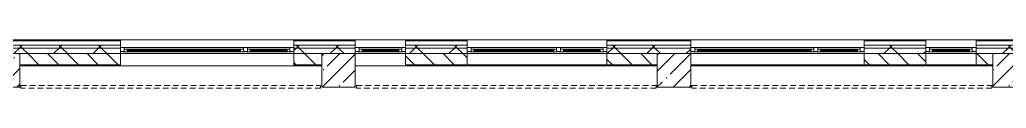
# Model space of a CAD drawing. Header units: millimetres. Extents: x 81469 to 281789, y -8553 to 29000.
# Drawn here: x 195365 to 213005, y 26479 to 27350 of the extents above; entities that cross this region are included whole.
import ezdxf

# ---------------------------------------------------------------- set-up
doc = ezdxf.new("R2010")
doc.units = ezdxf.units.MM
doc.linetypes.add('200_ШТРИХ__ш1_п0_6_', pattern=[160, 100, -60])
for name, color, linetype, lineweight in [('A-DETL-MBND', 7, '200_ШТРИХ__ш1_п0_6_', 9), ('A-GLAZ-3', 7, 'Continuous', 5), ('A-WALL', 7, 'Continuous', 9), ('A-WALL-4', 7, 'Continuous', 5), ('I-WALL-2', 7, 'Continuous', 5), ('S-COLS-1', 7, 'Continuous', 5)]:
    doc.layers.add(name, color=color, linetype=linetype, lineweight=lineweight)
pattern_1 = [(45, (152605.2, 0), (-353.5534, 353.5534), []), (135, (152605.2, 0), (-353.5534, -353.5534), [])]
pattern_2 = [(45, (152605.2, 0), (-285.1231, 285.1231), []), (45, (152890.3, 0), (-285.1231, 285.1231), [504.031, -100.806, 16.764, -84.042])]

# ---------------------------------------------------------------- blocks, each defined once
blk = doc.blocks.new('BSC_Колонна _Прямоугольная - 600х600-V26-3_5_3_птичка')
at = {"layer": 'S-COLS-1'}
h = blk.add_hatch(dxfattribs=at)
h.set_pattern_fill('FP_65', color=256, style=0, pattern_type=2)
h.set_pattern_definition([(45, (-42460, -26800), (-285.123, 285.123), []), (45, (-42174.88, -26800), (-285.123, 285.123), [504.031, -100.806, 16.764, -84.042])])
h.paths.add_polyline_path([(-300, -300), (300, -300), (300, 300), (-300, 300)])
for p, q in [((300, 300), (-300, 300)), ((-300, 300), (-300, -300)), ((300, -300), (300, 300)), ((-300, -300), (300, -300))]:
    blk.add_line(p, q, dxfattribs=at)
blk = doc.blocks.new('120_Окно_СКБ_2Ст - 120_Окно_СКБ_2Ст 3100х2500 _мал_створка слева_ 2-19089248-3_5_3_птичка')
at = {"layer": 'A-GLAZ-3'}
for p, q in [((-1550, -75), (-1550, -5)), ((-1550, -5), (-1480, -5)), ((1550, -5), (-1550, -5)), ((-1480, -75), (-1550, -75)), ((-1550, -75), (-1500, -75)), ((-1480, -75), (-1500, -75)), ((-1500, -75), (-1500, -85)), ((-1500, -85), (670, -85)), ((670, -85), (-1500, -85)), ((-1480, -5), (-1480, -75)), ((650, -35), (-1480, -35)), ((-1480, -35), (-1480, -75)), ((-1430, -85), (-1430, -35)), ((-1430, -55), (600, -55)), ((600, -65), (-1430, -65)), ((600, -85), (600, -35)), ((650, -75), (650, -5)), ((650, -5), (720, -5)), ((650, -75), (650, -35)), ((720, -75), (650, -75)), ((670, -75), (650, -75)), ((670, -75), (700, -75)), ((670, -85), (670, -75)), ((720, -75), (700, -75)), ((700, -75), (700, -85)), ((700, -85), (1500, -85)), ((1500, -85), (700, -85)), ((720, -5), (720, -75)), ((1480, -35), (720, -35)), ((720, -35), (720, -75)), ((770, -85), (770, -35)), ((770, -55), (1430, -55)), ((1430, -65), (770, -65)), ((1430, -85), (1430, -35)), ((1480, -75), (1480, -5)), ((1480, -5), (1550, -5)), ((1480, -75), (1480, -35)), ((1550, -75), (1480, -75)), ((1500, -75), (1480, -75)), ((1500, -75), (1550, -75)), ((1500, -85), (1500, -75)), ((1550, -5), (1550, -75))]:
    blk.add_line(p, q, dxfattribs=at)
blk = doc.blocks.new('120_Окно_СКБ_2Ст - 120_Окно_СКБ_2Ст 2500х2500 _мал створка справа_-23206729-3_5_3_птичка')
at = {"layer": 'A-GLAZ-3'}
for p, q in [((-1250, -75), (-1250, -5)), ((-1250, -5), (-1180, -5)), ((1250, -5), (-1250, -5)), ((-1180, -75), (-1250, -75)), ((-1250, -75), (-1200, -75)), ((-1180, -75), (-1200, -75)), ((-1200, -75), (-1200, -85)), ((-1200, -85), (370, -85)), ((370, -85), (-1200, -85)), ((-1180, -5), (-1180, -75)), ((350, -35), (-1180, -35)), ((-1180, -35), (-1180, -75)), ((-1130, -85), (-1130, -35)), ((-1130, -55), (300, -55)), ((300, -65), (-1130, -65)), ((300, -85), (300, -35)), ((350, -75), (350, -5)), ((350, -5), (420, -5)), ((350, -75), (350, -35)), ((420, -75), (350, -75)), ((370, -75), (350, -75)), ((370, -75), (400, -75)), ((370, -85), (370, -75)), ((420, -75), (400, -75)), ((400, -75), (400, -85)), ((400, -85), (1200, -85)), ((1200, -85), (400, -85)), ((420, -5), (420, -75)), ((1180, -35), (420, -35)), ((420, -35), (420, -75)), ((470, -85), (470, -35)), ((470, -55), (1130, -55)), ((1130, -65), (470, -65)), ((1130, -85), (1130, -35)), ((1180, -75), (1180, -5)), ((1180, -5), (1250, -5)), ((1180, -75), (1180, -35)), ((1250, -75), (1180, -75)), ((1200, -75), (1180, -75)), ((1200, -75), (1250, -75)), ((1200, -85), (1200, -75)), ((1250, -5), (1250, -75))]:
    blk.add_line(p, q, dxfattribs=at)
blk = doc.blocks.new('120_Окно_СКБ_1Ст - 120_Окно_СКБ_1Ст_900х2500_h_-21649151-3_5_3_птичка')
at = {"layer": 'A-GLAZ-3'}
for p, q in [((-450, -75), (-450, -5)), ((-450, -5), (-380, -5)), ((450, -5), (-450, -5)), ((-380, -75), (-450, -75)), ((-450, -75), (-400, -75)), ((-380, -75), (-400, -75)), ((-400, -75), (-400, -85)), ((-400, -85), (400, -85)), ((400, -85), (-400, -85)), ((-380, -5), (-380, -75)), ((380, -35), (-380, -35)), ((-380, -35), (-380, -75)), ((-330, -85), (-330, -35)), ((-330, -55), (330, -55)), ((330, -65), (-330, -65)), ((330, -85), (330, -35)), ((380, -75), (380, -5)), ((380, -5), (450, -5)), ((380, -75), (380, -35)), ((450, -75), (380, -75)), ((400, -75), (380, -75)), ((400, -75), (450, -75)), ((400, -85), (400, -75)), ((450, -5), (450, -75))]:
    blk.add_line(p, q, dxfattribs=at)
blk = doc.blocks.new('120_Окно_СКБ_1Ст - 120_Окно_СКБ_1Ст 900х2500_h_-19906774-3_5_3_птичка')
at = {"layer": 'A-GLAZ-3'}
for p, q in [((-450, -75), (-450, -5)), ((-450, -5), (-380, -5)), ((450, -5), (-450, -5)), ((-380, -75), (-450, -75)), ((-450, -75), (-400, -75)), ((-380, -75), (-400, -75)), ((-400, -75), (-400, -85)), ((-400, -85), (400, -85)), ((400, -85), (-400, -85)), ((-380, -5), (-380, -75)), ((380, -35), (-380, -35)), ((-380, -35), (-380, -75)), ((-330, -85), (-330, -35)), ((-330, -55), (330, -55)), ((330, -65), (-330, -65)), ((330, -85), (330, -35)), ((380, -75), (380, -5)), ((380, -5), (450, -5)), ((380, -75), (380, -35)), ((450, -75), (380, -75)), ((400, -75), (380, -75)), ((400, -75), (450, -75)), ((400, -85), (400, -75)), ((450, -5), (450, -75))]:
    blk.add_line(p, q, dxfattribs=at)

msp = doc.modelspace()

# ---------------------------------------------------------------- hatches: boundary and pattern name
at = {"layer": 'A-WALL-4'}
h = msp.add_hatch(dxfattribs=at)
h.set_pattern_fill('FP_60', color=256, style=0, pattern_type=2)
h.set_pattern_definition(pattern_1)
h.paths.add_polyline_path([(237175.2, 27200), (237175.2, 27250), (232955.2, 27250), (232955.2, 27200), (236974.1, 27200)])
h.paths.add_polyline_path([(229050.4, 27200), (229855.2, 27200), (229855.2, 27250), (228955.2, 27250), (228955.2, 27200)])
h.paths.add_polyline_path([(219715.2, 27200), (219715.2, 27250), (215465.2, 27250), (215465.2, 27200), (218796.1, 27200)])
h.paths.add_polyline_path([(222215.2, 27200), (223415.2, 27200), (223415.2, 27250), (222215.2, 27250)])
h.paths.add_polyline_path([(225515.2, 27200), (226855.2, 27200), (226855.2, 27250), (225515.2, 27250)])
h.paths.add_polyline_path([(214135.1, 27200), (214565.2, 27200), (214565.2, 27250), (212465.2, 27250), (212465.2, 27200), (213202.9, 27200)])
h.paths.add_polyline_path([(211338.5, 27200), (211565.2, 27200), (211565.2, 27250), (210465.2, 27250), (210465.2, 27200)])
h.paths.add_polyline_path([(206677.5, 27200), (207365.2, 27200), (207365.2, 27250), (205865.2, 27250), (205865.2, 27200)])
h.paths.add_polyline_path([(202948.6, 27200), (203365.2, 27200), (203365.2, 27250), (202265.5, 27250), (202265.5, 27200)])
h.paths.add_polyline_path([(194765.2, 27200), (197165.2, 27200), (197165.2, 27250), (194665.2, 27250), (194665.2, 27200)])
h.paths.add_polyline_path([(200265.2, 27200), (201365.5, 27200), (201365.5, 27250), (200265.2, 27250)])
h = msp.add_hatch(dxfattribs=at)
h.set_pattern_fill('FP_60', color=256, style=0, pattern_type=2)
h.set_pattern_definition(pattern_1)
h.paths.add_polyline_path([(237175.2, 27100), (237175.2, 27200), (232955.2, 27200), (232955.2, 27100), (236974.1, 27100)])
h.paths.add_polyline_path([(222215.2, 27100), (223415.2, 27100), (223415.2, 27200), (222215.2, 27200)])
h.paths.add_polyline_path([(225515.2, 27100), (226855.2, 27100), (226855.2, 27200), (225515.2, 27200)])
h.paths.add_polyline_path([(219715.2, 27100), (219715.2, 27200), (215465.2, 27200), (215465.2, 27100), (218796.1, 27100)])
h.paths.add_polyline_path([(228955.2, 27100), (229855.2, 27100), (229855.2, 27200), (228955.2, 27200)])
h.paths.add_polyline_path([(207365.2, 27100), (207365.2, 27200), (205865.2, 27200), (205865.2, 27100), (206677.5, 27100)])
h.paths.add_polyline_path([(214135.1, 27100), (214565.2, 27100), (214565.2, 27200), (212465.2, 27200), (212465.2, 27100), (213202.9, 27100)])
h.paths.add_polyline_path([(210465.2, 27100), (211565.2, 27100), (211565.2, 27200), (210465.2, 27200)])
h.paths.add_polyline_path([(201365.5, 27100), (201365.5, 27200), (200265.2, 27200), (200265.2, 27100), (201084.2, 27100)])
h.paths.add_polyline_path([(202265.5, 27100), (203365.2, 27100), (203365.2, 27200), (202265.5, 27200)])
h.paths.add_polyline_path([(196423.2, 27100), (197165.2, 27100), (197165.2, 27200), (194765.2, 27200), (194765.2, 27100), (195365.2, 27100)])
h = msp.add_hatch(dxfattribs=at)
h.set_pattern_fill('FP_58', color=256, style=0, pattern_type=2)
h.set_pattern_definition([(135, (152605.18, 0), (-176.7767, -176.7767), [])])
h.paths.add_polyline_path([(234643.6, 26900), (236805.2, 26900), (236805.2, 27100), (233755.2, 27100), (233755.2, 26900)])
h.paths.add_polyline_path([(233245.3, 26900), (233255.2, 26900), (233255.2, 27100), (232955.2, 27100), (232955.2, 26900)])
h.paths.add_polyline_path([(218765.2, 26900), (218765.2, 27100), (215465.2, 27100), (215465.2, 26900), (216931.7, 26900)])
h.paths.add_polyline_path([(222215.2, 26900), (222915.2, 26900), (222915.2, 27100), (222215.2, 27100)])
h.paths.add_polyline_path([(219715.2, 26900), (219715.2, 27100), (219365.2, 27100), (219365.2, 26900)])
h.paths.add_polyline_path([(225515.2, 26900), (226145.2, 26900), (226145.2, 27100), (225515.2, 27100)])
h.paths.add_polyline_path([(226645.2, 26900), (226855.2, 26900), (226855.2, 27100), (226645.2, 27100)])
h.paths.add_polyline_path([(229355.2, 26900), (229355.2, 27100), (228955.2, 27100), (228955.2, 26900), (229050.4, 26900)])
h.paths.add_polyline_path([(212465.2, 26900), (212765.2, 26900), (212765.2, 27100), (212465.2, 27100)])
h.paths.add_polyline_path([(210465.2, 26900), (211565.2, 26900), (211565.2, 27100), (210465.2, 27100)])
h.paths.add_polyline_path([(206765.2, 26900), (206765.2, 27100), (205865.2, 27100), (205865.2, 26900), (206677.5, 26900)])
h.paths.add_polyline_path([(213365.2, 26900), (214565.2, 26900), (214565.2, 27100), (213365.2, 27100)])
h.paths.add_polyline_path([(202265.5, 26900), (203365.2, 26900), (203365.2, 27100), (202265.5, 27100)])
h.paths.add_polyline_path([(200765.2, 26900), (200765.2, 27100), (200265.2, 27100), (200265.2, 26900)])
h.paths.add_polyline_path([(197165.2, 26900), (197165.2, 27100), (195365.2, 27100), (195365.2, 26900), (196423.2, 26900)])
at = {"layer": 'S-COLS-1'}
h = msp.add_hatch(dxfattribs=at)
h.set_pattern_fill('FP_56', color=256, style=0, pattern_type=2)
h.set_pattern_definition(pattern_2)
h.paths.add_polyline_path([(201084.2, 26500), (201365.2, 26500), (201365.2, 27100), (200765.2, 27100), (200765.2, 26500)])
h = msp.add_hatch(dxfattribs=at)
h.set_pattern_fill('FP_56', color=256, style=0, pattern_type=2)
h.set_pattern_definition(pattern_2)
h.paths.add_polyline_path([(207365.2, 26500), (207365.2, 27100), (206765.2, 27100), (206765.2, 26500)])
h = msp.add_hatch(dxfattribs=at)
h.set_pattern_fill('FP_56', color=256, style=0, pattern_type=2)
h.set_pattern_definition(pattern_2)
h.paths.add_polyline_path([(213365.2, 26500), (213365.2, 27100), (212765.2, 27100), (212765.2, 26500), (213202.9, 26500)])

# ---------------------------------------------------------------- linework, layer by layer
at = {"layer": 'A-DETL-MBND'}
for p, q in [((195386.2, 26530), (195386.2, 26480)), ((195386.2, 26530), (200745.2, 26530)), ((200745.2, 26480), (195386.2, 26480)), ((200745.2, 26480), (200745.2, 26530)), ((201386.5, 26529), (201386.5, 26479)), ((201386.5, 26529), (206744.2, 26529)), ((206744.2, 26479), (201386.5, 26479)), ((206744.2, 26479), (206744.2, 26529)), ((207385.2, 26529), (207385.2, 26479)), ((207385.2, 26529), (212745.2, 26529)), ((212745.2, 26479), (207385.2, 26479)), ((212745.2, 26479), (212745.2, 26529))]:
    msp.add_line(p, q, dxfattribs=at)
at = {"layer": 'A-WALL'}
for p, q in [((197165.2, 27330), (194535.2, 27330)), ((197165.2, 27250), (194615.2, 27250)), ((197165.2, 27200), (194665.2, 27200)), ((201365.5, 27330), (200265.2, 27330)), ((201365.5, 27250), (200265.2, 27250)), ((201365.5, 27200), (200265.2, 27200)), ((203365.2, 27330), (202265.5, 27330)), ((203365.2, 27250), (202265.5, 27250)), ((203365.2, 27200), (202265.5, 27200)), ((207365.2, 27330), (205865.2, 27330)), ((207365.2, 27250), (205865.2, 27250)), ((207365.2, 27200), (205865.2, 27200)), ((211565.2, 27330), (210465.2, 27330)), ((211565.2, 27250), (210465.2, 27250)), ((211565.2, 27200), (210465.2, 27200)), ((214565.2, 27330), (212465.2, 27330)), ((214565.2, 27250), (212465.2, 27250)), ((214565.2, 27200), (212465.2, 27200))]:
    msp.add_line(p, q, dxfattribs=at)
at = {"layer": 'A-WALL-4'}
for p, q in [((194515.2, 27350), (202265.5, 27350)), ((197165.2, 26900), (197165.2, 27350)), ((200265.2, 27350), (200265.2, 26900)), ((201365.5, 26900), (201365.5, 27350)), ((202265.5, 27350), (202265.5, 26900)), ((228955.2, 27350), (202265.5, 27350)), ((203365.2, 26900), (203365.2, 27350)), ((205865.2, 27350), (205865.2, 26900)), ((207365.2, 27100), (207365.2, 27350)), ((210465.2, 27350), (210465.2, 26900)), ((211565.2, 26900), (211565.2, 27350)), ((212465.2, 27350), (212465.2, 26900)), ((206765.2, 27100), (195365.2, 27100)), ((200765.2, 26900), (200765.2, 27100)), ((201365.2, 27100), (201365.2, 26900)), ((214565.2, 27100), (205865.2, 27100)), ((206765.2, 26900), (206765.2, 27100)), ((212765.2, 26900), (212765.2, 27100)), ((195365.2, 26900), (197165.2, 26900)), ((200265.2, 26900), (200765.2, 26900)), ((201365.2, 26900), (201365.5, 26900)), ((202265.5, 26900), (203365.2, 26900)), ((205865.2, 26900), (206765.2, 26900)), ((210465.2, 26900), (211565.2, 26900)), ((212465.2, 26900), (212765.2, 26900))]:
    msp.add_line(p, q, dxfattribs=at)
at = {"layer": 'I-WALL-2'}
for p, q in [((197165.2, 27100), (200265.2, 27100)), ((201365.5, 27100), (202265.5, 27100)), ((203365.2, 27100), (205865.2, 27100)), ((207365.2, 27100), (210465.2, 27100)), ((211565.2, 27100), (212465.2, 27100)), ((200765.2, 26880), (195365.2, 26880)), ((206765.2, 26880), (201365.2, 26880)), ((205865.2, 26900), (203365.2, 26900)), ((210465.2, 26900), (207365.2, 26900)), ((212765.2, 26880), (207365.2, 26880)), ((212465.2, 26900), (211565.2, 26900))]:
    msp.add_line(p, q, dxfattribs=at)
at = {"layer": 'S-COLS-1'}
for p, q in [((201365.2, 27100), (200765.2, 27100)), ((200765.2, 27100), (200765.2, 26900)), ((201365.2, 26900), (201365.2, 27100)), ((207365.2, 27100), (206765.2, 27100)), ((206765.2, 27100), (206765.2, 26900)), ((207365.2, 26500), (207365.2, 27100)), ((213365.2, 27100), (212765.2, 27100)), ((212765.2, 27100), (212765.2, 26900)), ((200765.2, 26900), (200765.2, 26500)), ((201365.2, 26500), (201365.2, 26900)), ((206765.2, 26900), (206765.2, 26500)), ((212765.2, 26900), (212765.2, 26500)), ((200765.2, 26500), (201365.2, 26500)), ((206765.2, 26500), (207365.2, 26500)), ((212765.2, 26500), (213365.2, 26500))]:
    msp.add_line(p, q, dxfattribs=at)

# ---------------------------------------------------------------- block references
at = {"layer": 'A-GLAZ-3'}
for name, p in [('120_Окно_СКБ_2Ст - 120_Окно_СКБ_2Ст 3100х2500 _мал_створка слева_ 2-19089248-3_5_3_птичка', (198715.2, 27215)), ('120_Окно_СКБ_1Ст - 120_Окно_СКБ_1Ст_900х2500_h_-21649151-3_5_3_птичка', (201815.5, 27215)), ('120_Окно_СКБ_2Ст - 120_Окно_СКБ_2Ст 2500х2500 _мал створка справа_-23206729-3_5_3_птичка', (204615.2, 27215)), ('120_Окно_СКБ_2Ст - 120_Окно_СКБ_2Ст 3100х2500 _мал_створка слева_ 2-19089248-3_5_3_птичка', (208915.2, 27215)), ('120_Окно_СКБ_1Ст - 120_Окно_СКБ_1Ст 900х2500_h_-19906774-3_5_3_птичка', (212015.2, 27215))]:
    msp.add_blockref(name, p, dxfattribs=at)
at = {"layer": 'S-COLS-1'}
msp.add_blockref('BSC_Колонна _Прямоугольная - 600х600-V26-3_5_3_птичка', (195065.2, 26800), dxfattribs=at)

doc.saveas('drawing.dxf')
